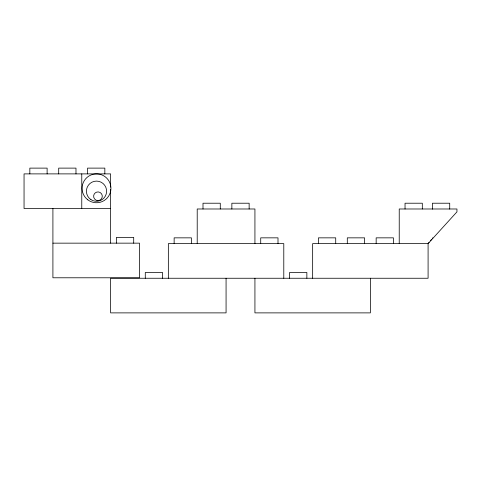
<?xml version="1.0" encoding="UTF-8"?>
<svg xmlns="http://www.w3.org/2000/svg" width="481" height="481" viewBox="0 0 481 481"><rect width="100%" height="100%" fill="white"/><g stroke="black" fill="none" stroke-linecap="round" stroke-linejoin="round"><path stroke-width="0.72" d="M429.034 242.466L428.09 243.62L428.09 278.252L110.63 278.252L110.63 312.884L226.07 312.884L226.07 278.252M430.453 240.734L431.397 239.58M432.575 238.143L432.84 237.812M110.63 208.52L24.05 208.52L24.05 173.888L110.63 173.888L110.63 187.151M52.91 243.152L139.49 243.152L139.49 277.784L52.91 277.784L52.91 208.52M449.717 209.097L449.717 203.216L432.419 203.216L432.419 209.193M422.318 208.988L422.318 203.216L405.038 203.216L405.038 208.988M399.23 243.62L399.23 208.988L456.95 208.988L456.95 211.874L428.09 243.62L312.65 243.62L312.65 278.252M393.44 243.62L393.44 237.848L376.16 237.848L376.16 243.62M370.37 278.252L370.37 312.884L254.93 312.884L254.93 278.252M364.58 243.62L364.58 237.848L347.3 237.848L347.3 243.62M335.72 243.62L335.72 237.848L318.44 237.848L318.44 243.62M306.86 278.252L306.86 272.48L289.58 272.48L289.58 278.252M283.79 278.252L283.79 243.62L168.35 243.62L168.35 278.252M278 243.62L278 237.848L260.72 237.848L260.72 243.62M254.93 243.62L254.93 208.988L197.21 208.988L197.21 243.62M249.14 208.988L249.14 203.216L231.86 203.216L231.86 208.988M220.28 208.988L220.28 203.216L203 203.216L203 208.988M191.42 243.62L191.42 237.848L174.14 237.848L174.14 243.62M162.56 278.252L162.56 272.48L145.28 272.48L145.28 278.252M133.7 243.152L133.7 237.38L116.42 237.38L116.42 243.152M110.63 189.364L110.63 243.152M104.84 173.888L104.84 168.116L87.56 168.116L87.56 173.888M81.77 173.888L81.77 208.52M75.98 173.888L75.98 168.116L58.7 168.116L58.7 173.888M47.12 173.888L47.12 168.116L29.84 168.116L29.84 173.888M97.156 200.511L95.881 200.054A4.329 4.329 0 0 1 95.328 192.815A4.329 4.329 0 0 1 102.17 195.256A4.329 4.329 0 0 1 97.156 200.511M87.789 199.813A14.43 14.43 0 0 0 110.828 190.127A14.43 14.43 0 0 0 90.921 175.012A14.43 14.43 0 0 0 87.789 199.813M90.921 199.615A10.101 10.101 0 0 0 106.596 191.835A10.101 10.101 0 0 0 92.021 182.155A10.101 10.101 0 0 0 90.921 199.615"/></g></svg>
